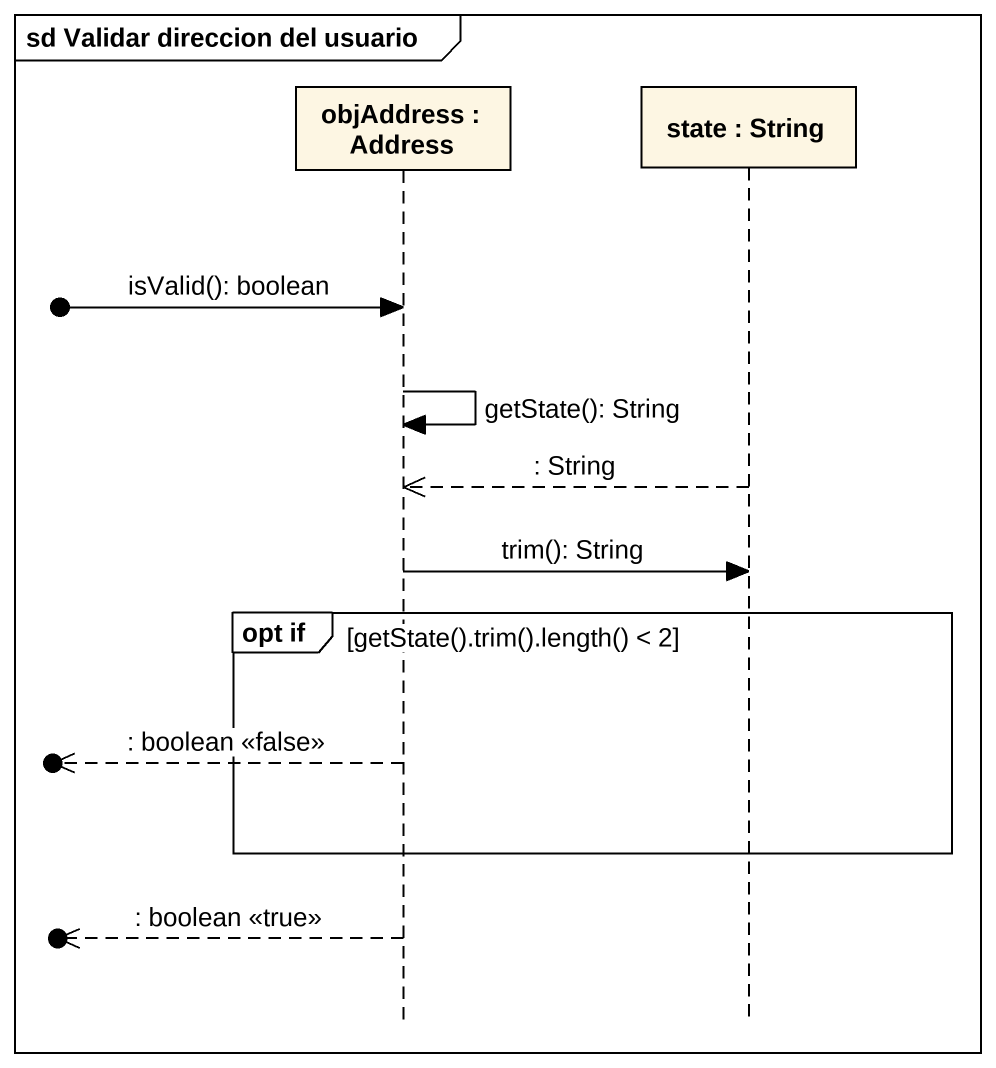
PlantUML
@startuml
mainframe sd Validar direccion del usuario
hide footbox
participant "objAddress : Address" as objAddress
participant "state : String" as state_

[o-> objAddress : isValid(): boolean
objAddress -> objAddress : getState(): String
state_ -->> objAddress : : String
objAddress -> state_ : trim(): String
group opt if [getState().trim().length() < 2]
  [o<<-- objAddress : : boolean <<false>>
end
[o<<-- objAddress : : boolean <<true>>
@enduml
